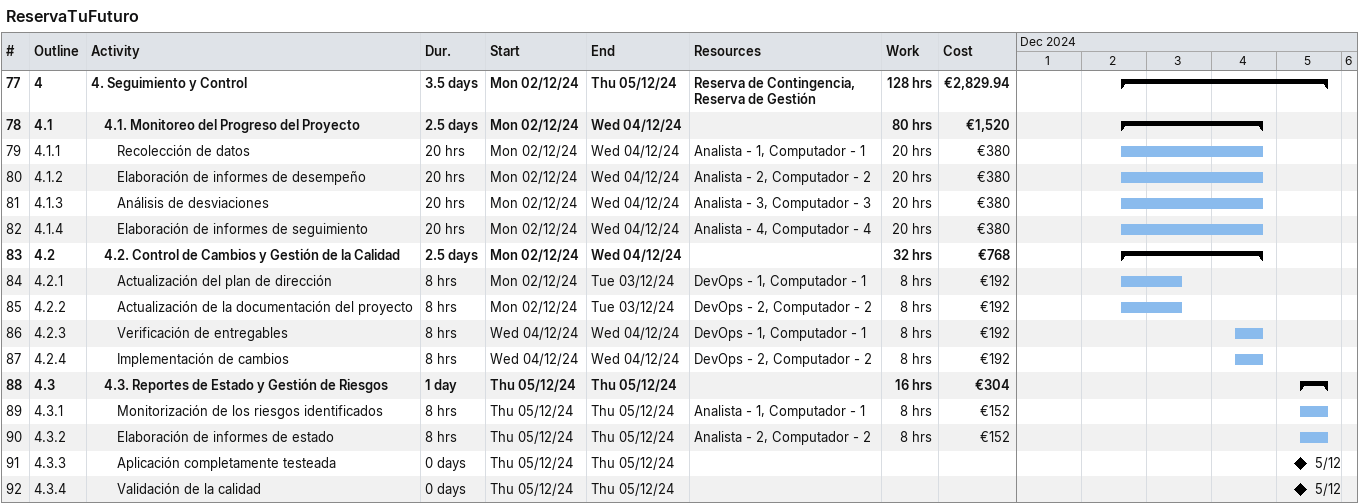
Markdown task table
ReservaTuFuturo

| ID | WBS | Task | Duration | Start | Finish | Resources | Work (h) | Cost (€) |
|---|---|---|---|---|---|---|---|---|
| 77 | 4 | **4. Seguimiento y Control** | 3.5d | 2024-12-02 | 2024-12-05 | Reserva de Contingencia, Reserva de Gestión | 128 | 2829.94 |
| 78 | 4.1 | **4.1. Monitoreo del Progreso del Proyecto** | 2.5d | 2024-12-02 | 2024-12-04 |  | 80 | 1520 |
| 79 | 4.1.1 | Recolección de datos | 20h | 2024-12-02 | 2024-12-04 | Analista - 1, Computador - 1 | 20 | 380 |
| 80 | 4.1.2 | Elaboración de informes de desempeño | 20h | 2024-12-02 | 2024-12-04 | Analista - 2, Computador - 2 | 20 | 380 |
| 81 | 4.1.3 | Análisis de desviaciones | 20h | 2024-12-02 | 2024-12-04 | Analista - 3, Computador - 3 | 20 | 380 |
| 82 | 4.1.4 | Elaboración de informes de seguimiento | 20h | 2024-12-02 | 2024-12-04 | Analista - 4, Computador - 4 | 20 | 380 |
| 83 | 4.2 | **4.2. Control de Cambios y Gestión de la Calidad** | 2.5d | 2024-12-02 | 2024-12-04 |  | 32 | 768 |
| 84 | 4.2.1 | Actualización del plan de dirección | 8h | 2024-12-02 | 2024-12-03 | DevOps - 1, Computador - 1 | 8 | 192 |
| 85 | 4.2.2 | Actualización de la documentación del proyecto | 8h | 2024-12-02 | 2024-12-03 | DevOps - 2, Computador - 2 | 8 | 192 |
| 86 | 4.2.3 | Verificación de entregables | 8h | 2024-12-04 | 2024-12-04 | DevOps - 1, Computador - 1 | 8 | 192 |
| 87 | 4.2.4 | Implementación de cambios | 8h | 2024-12-04 | 2024-12-04 | DevOps - 2, Computador - 2 | 8 | 192 |
| 88 | 4.3 | **4.3. Reportes de Estado y Gestión de Riesgos** | 1d | 2024-12-05 | 2024-12-05 |  | 16 | 304 |
| 89 | 4.3.1 | Monitorización de los riesgos identificados | 8h | 2024-12-05 | 2024-12-05 | Analista - 1, Computador - 1 | 8 | 152 |
| 90 | 4.3.2 | Elaboración de informes de estado | 8h | 2024-12-05 | 2024-12-05 | Analista - 2, Computador - 2 | 8 | 152 |
| 91 | 4.3.3 | Aplicación completamente testeada | 0d | 2024-12-05 | 2024-12-05 |  |  |  |
| 92 | 4.3.4 | Validación de la calidad | 0d | 2024-12-05 | 2024-12-05 |  |  |  |
